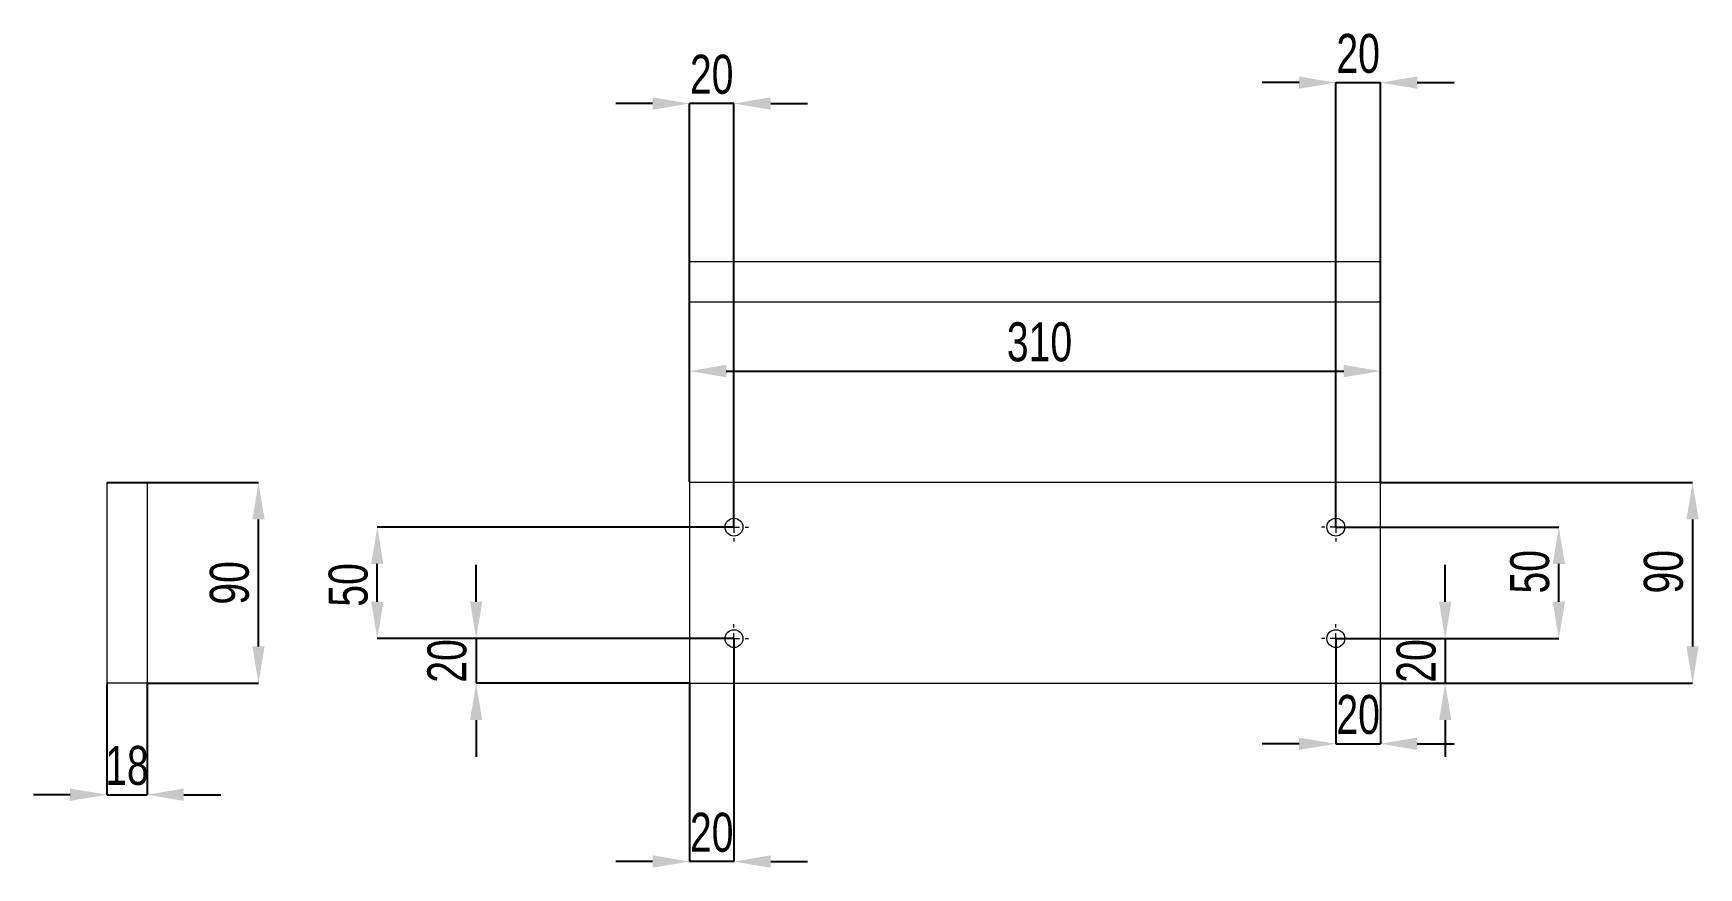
# Model space of a CAD drawing. Header units: millimetres. Extents: x 47 to 196, y 99 to 174.
import ezdxf

# ---------------------------------------------------------------- set-up
doc = ezdxf.new("R2010")
doc.units = ezdxf.units.MM
doc.header["$PDSIZE"] = -1
doc.layers.get('0').update_dxf_attribs({"lineweight": 30})
doc.layers.add('Dims', color=4, linetype='Continuous', lineweight=5)
doc.styles.add('SLDTEXTSTYLE0', font='TXT', dxfattribs={"width": 0.75})
doc.dimstyles.new('SLDDIMSTYLE0', dxfattribs={"dimtxt": 3.5, "dimasz": 3.302, "dimexe": 0, "dimexo": 0.0625, "dimgap": 0.875, "dimtad": 1, "dimlfac": 5, "dimrnd": 1e-09, "dimzin": 12, "dimdsep": 46, "dimtxsty": 'SLDTEXTSTYLE0', "dimsah": 1, "dimcen": 0.09, "dimadec": 0, "dimazin": 3, "dimtfac": 1, "dimtmove": 0, "dimatfit": 0, "dimfxl": 1, "dimfrac": 2, "dimtolj": 1, "dimtzin": 12, "dimarcsym": 0})
doc.dimstyles.new('SLDDIMSTYLE1', dxfattribs={"dimtxt": 3.5, "dimasz": 3.302, "dimexe": 0, "dimexo": 0.0625, "dimgap": 0.875, "dimtad": 1, "dimlfac": 5, "dimrnd": 1e-09, "dimzin": 12, "dimdsep": 46, "dimtxsty": 'SLDTEXTSTYLE0', "dimsah": 1, "dimcen": 0.09, "dimadec": 0, "dimazin": 3, "dimtfac": 1, "dimtofl": 0, "dimtmove": 0, "dimatfit": 3, "dimfxl": 1, "dimfrac": 2, "dimtolj": 1, "dimtzin": 12, "dimarcsym": 0})

# ---------------------------------------------------------------- blocks, each defined once
blk = doc.blocks.new('_D')
at = {"layer": 'Defpoints', "color": 0, "linetype": 'Continuous', "transparency": 16777216}
for p in [(167.42, 133.72), (167.42, 115.72), (195.42, 115.72)]:
    blk.add_point(p, dxfattribs=at)
at = {"layer": 'Dims', "color": 0, "linetype": 'Continuous', "lineweight": -2, "transparency": 16777216}
for p, q in [((167.48, 133.72), (195.42, 133.72)), ((195.42, 130.42), (195.42, 119.03)), ((167.48, 115.72), (195.42, 115.72))]:
    blk.add_line(p, q, dxfattribs=at)
at = {"layer": 'Dims', "color": 0, "linetype": 'Continuous', "transparency": 16777216}
for points in [[(194.87, 130.42), (195.97, 130.42), (195.42, 133.72)], [(194.87, 119.03), (195.97, 119.03), (195.42, 115.72)]]:
    blk.add_solid(points, dxfattribs=at)
at = {"layer": 'Dims', "color": 0, "linetype": 'Continuous', "lineweight": 0, "transparency": 16777216, "insert": (191.05, 125.72), "char_height": 3.5, "attachment_point": 2, "rotation": 90, "style": 'SLDTEXTSTYLE0'}
blk.add_mtext('\\A1;90', dxfattribs=at)
blk = doc.blocks.new('_D_1')
at = {"layer": 'Defpoints', "color": 0, "linetype": 'Continuous', "transparency": 16777216}
for p in [(167.42, 143.72), (105.42, 133.72), (167.42, 133.72)]:
    blk.add_point(p, dxfattribs=at)
at = {"layer": 'Dims', "color": 0, "linetype": 'Continuous', "lineweight": -2, "transparency": 16777216}
for p, q in [((105.42, 133.79), (105.42, 143.72)), ((108.72, 143.72), (164.12, 143.72)), ((167.42, 133.79), (167.42, 143.72))]:
    blk.add_line(p, q, dxfattribs=at)
at = {"layer": 'Dims', "color": 0, "linetype": 'Continuous', "transparency": 16777216}
for points in [[(108.72, 144.28), (108.72, 143.17), (105.42, 143.72)], [(164.12, 144.28), (164.12, 143.17), (167.42, 143.72)]]:
    blk.add_solid(points, dxfattribs=at)
at = {"layer": 'Dims', "color": 0, "linetype": 'Continuous', "lineweight": 0, "transparency": 16777216, "insert": (136.83, 148.1), "char_height": 3.5, "attachment_point": 2, "style": 'SLDTEXTSTYLE0'}
blk.add_mtext('\\A1;310', dxfattribs=at)
blk = doc.blocks.new('_D_2')
at = {"layer": 'Defpoints', "color": 0, "linetype": 'Continuous', "transparency": 16777216}
for p in [(109.42, 119.72), (86.29, 115.72), (105.42, 115.72)]:
    blk.add_point(p, dxfattribs=at)
at = {"layer": 'Dims', "color": 0, "linetype": 'Continuous', "lineweight": -2, "transparency": 16777216}
for p, q in [((86.29, 123.03), (86.29, 126.33)), ((109.36, 119.72), (86.29, 119.72)), ((86.29, 119.72), (86.29, 115.72)), ((105.36, 115.72), (86.29, 115.72)), ((86.29, 112.42), (86.29, 109.12))]:
    blk.add_line(p, q, dxfattribs=at)
at = {"layer": 'Dims', "color": 0, "linetype": 'Continuous', "transparency": 16777216}
for points in [[(85.74, 123.03), (86.84, 123.03), (86.29, 119.72)], [(85.74, 112.42), (86.84, 112.42), (86.29, 115.72)]]:
    blk.add_solid(points, dxfattribs=at)
at = {"layer": 'Dims', "color": 0, "linetype": 'Continuous', "lineweight": 0, "transparency": 16777216, "insert": (81.91, 117.72), "char_height": 3.5, "attachment_point": 2, "rotation": 90, "style": 'SLDTEXTSTYLE0'}
blk.add_mtext('\\A1;20', dxfattribs=at)
blk = doc.blocks.new('_D_3')
at = {"layer": 'Defpoints', "color": 0, "linetype": 'Continuous', "transparency": 16777216}
for p in [(163.42, 119.72), (167.42, 115.72), (173.23, 115.72)]:
    blk.add_point(p, dxfattribs=at)
at = {"layer": 'Dims', "color": 0, "linetype": 'Continuous', "lineweight": -2, "transparency": 16777216}
for p, q in [((173.23, 123.03), (173.23, 126.33)), ((163.48, 119.72), (173.23, 119.72)), ((173.23, 119.72), (173.23, 115.72)), ((167.48, 115.72), (173.23, 115.72)), ((173.23, 112.42), (173.23, 109.12))]:
    blk.add_line(p, q, dxfattribs=at)
at = {"layer": 'Dims', "color": 0, "linetype": 'Continuous', "transparency": 16777216}
for points in [[(172.68, 123.03), (173.78, 123.03), (173.23, 119.72)], [(172.68, 112.42), (173.78, 112.42), (173.23, 115.72)]]:
    blk.add_solid(points, dxfattribs=at)
at = {"layer": 'Dims', "color": 0, "linetype": 'Continuous', "lineweight": 0, "transparency": 16777216, "insert": (168.86, 117.72), "char_height": 3.5, "attachment_point": 2, "rotation": 90, "style": 'SLDTEXTSTYLE0'}
blk.add_mtext('\\A1;20', dxfattribs=at)
blk = doc.blocks.new('_D_4')
at = {"layer": 'Defpoints', "color": 0, "linetype": 'Continuous', "transparency": 16777216}
for p in [(109.42, 119.72), (105.42, 115.72), (105.42, 99.72)]:
    blk.add_point(p, dxfattribs=at)
at = {"layer": 'Dims', "color": 0, "linetype": 'Continuous', "lineweight": -2, "transparency": 16777216}
for p, q in [((109.42, 119.66), (109.42, 99.72)), ((105.42, 115.66), (105.42, 99.72)), ((102.12, 99.72), (98.82, 99.72)), ((109.42, 99.72), (105.42, 99.72)), ((112.72, 99.72), (116.02, 99.72))]:
    blk.add_line(p, q, dxfattribs=at)
at = {"layer": 'Dims', "color": 0, "linetype": 'Continuous', "transparency": 16777216}
for points in [[(102.12, 100.28), (102.12, 99.17), (105.42, 99.72)], [(112.72, 100.28), (112.72, 99.17), (109.42, 99.72)]]:
    blk.add_solid(points, dxfattribs=at)
at = {"layer": 'Dims', "color": 0, "linetype": 'Continuous', "lineweight": 0, "transparency": 16777216, "insert": (107.42, 104.1), "char_height": 3.5, "attachment_point": 2, "style": 'SLDTEXTSTYLE0'}
blk.add_mtext('\\A1;20', dxfattribs=at)
blk = doc.blocks.new('_D_5')
at = {"layer": 'Defpoints', "color": 0, "linetype": 'Continuous', "transparency": 16777216}
for p in [(163.42, 119.72), (167.42, 115.72), (167.42, 110.29)]:
    blk.add_point(p, dxfattribs=at)
at = {"layer": 'Dims', "color": 0, "linetype": 'Continuous', "lineweight": -2, "transparency": 16777216}
for p, q in [((163.42, 119.66), (163.42, 110.29)), ((167.42, 115.66), (167.42, 110.29)), ((160.12, 110.29), (156.82, 110.29)), ((163.42, 110.29), (167.42, 110.29)), ((170.72, 110.29), (174.02, 110.29))]:
    blk.add_line(p, q, dxfattribs=at)
at = {"layer": 'Dims', "color": 0, "linetype": 'Continuous', "transparency": 16777216}
for points in [[(160.12, 110.84), (160.12, 109.74), (163.42, 110.29)], [(170.72, 110.84), (170.72, 109.74), (167.42, 110.29)]]:
    blk.add_solid(points, dxfattribs=at)
at = {"layer": 'Dims', "color": 0, "linetype": 'Continuous', "lineweight": 0, "transparency": 16777216, "insert": (165.42, 114.67), "char_height": 3.5, "attachment_point": 2, "style": 'SLDTEXTSTYLE0'}
blk.add_mtext('\\A1;20', dxfattribs=at)
blk = doc.blocks.new('_D_6')
at = {"layer": 'Defpoints', "color": 0, "linetype": 'Continuous', "transparency": 16777216}
for p in [(77.42, 129.72), (109.42, 129.72), (109.42, 119.72)]:
    blk.add_point(p, dxfattribs=at)
at = {"layer": 'Dims', "color": 0, "linetype": 'Continuous', "lineweight": -2, "transparency": 16777216}
for p, q in [((109.36, 129.72), (77.42, 129.72)), ((77.42, 123.03), (77.42, 126.42)), ((109.36, 119.72), (77.42, 119.72))]:
    blk.add_line(p, q, dxfattribs=at)
at = {"layer": 'Dims', "color": 0, "linetype": 'Continuous', "transparency": 16777216}
for points in [[(76.87, 126.42), (77.97, 126.42), (77.42, 129.72)], [(76.87, 123.03), (77.97, 123.03), (77.42, 119.72)]]:
    blk.add_solid(points, dxfattribs=at)
at = {"layer": 'Dims', "color": 0, "linetype": 'Continuous', "lineweight": 0, "transparency": 16777216, "insert": (73.05, 124.54), "char_height": 3.5, "attachment_point": 2, "rotation": 90, "style": 'SLDTEXTSTYLE0'}
blk.add_mtext('\\A1;50', dxfattribs=at)
blk = doc.blocks.new('_D_7')
at = {"layer": 'Defpoints', "color": 0, "linetype": 'Continuous', "transparency": 16777216}
for p in [(163.42, 129.72), (183.42, 129.72), (163.42, 119.72)]:
    blk.add_point(p, dxfattribs=at)
at = {"layer": 'Dims', "color": 0, "linetype": 'Continuous', "lineweight": -2, "transparency": 16777216}
for p, q in [((163.48, 129.72), (183.42, 129.72)), ((183.42, 123.03), (183.42, 126.42)), ((163.48, 119.72), (183.42, 119.72))]:
    blk.add_line(p, q, dxfattribs=at)
at = {"layer": 'Dims', "color": 0, "linetype": 'Continuous', "transparency": 16777216}
for points in [[(182.87, 126.42), (183.97, 126.42), (183.42, 129.72)], [(182.87, 123.03), (183.97, 123.03), (183.42, 119.72)]]:
    blk.add_solid(points, dxfattribs=at)
at = {"layer": 'Dims', "color": 0, "linetype": 'Continuous', "lineweight": 0, "transparency": 16777216, "insert": (179.05, 125.72), "char_height": 3.5, "attachment_point": 2, "rotation": 90, "style": 'SLDTEXTSTYLE0'}
blk.add_mtext('\\A1;50', dxfattribs=at)
blk = doc.blocks.new('_D_8')
at = {"layer": 'Defpoints', "color": 0, "linetype": 'Continuous', "transparency": 16777216}
for p in [(105.42, 167.72), (105.42, 133.72), (109.42, 129.72)]:
    blk.add_point(p, dxfattribs=at)
at = {"layer": 'Dims', "color": 0, "linetype": 'Continuous', "lineweight": -2, "transparency": 16777216}
for p, q in [((102.12, 167.72), (98.82, 167.72)), ((105.42, 133.79), (105.42, 167.72)), ((109.42, 167.72), (105.42, 167.72)), ((109.42, 129.79), (109.42, 167.72)), ((112.72, 167.72), (116.02, 167.72))]:
    blk.add_line(p, q, dxfattribs=at)
at = {"layer": 'Dims', "color": 0, "linetype": 'Continuous', "transparency": 16777216}
for points in [[(102.12, 168.28), (102.12, 167.17), (105.42, 167.72)], [(112.72, 168.28), (112.72, 167.17), (109.42, 167.72)]]:
    blk.add_solid(points, dxfattribs=at)
at = {"layer": 'Dims', "color": 0, "linetype": 'Continuous', "lineweight": 0, "transparency": 16777216, "insert": (107.42, 172.1), "char_height": 3.5, "attachment_point": 2, "style": 'SLDTEXTSTYLE0'}
blk.add_mtext('\\A1;20', dxfattribs=at)
blk = doc.blocks.new('_D_9')
at = {"layer": 'Defpoints', "color": 0, "linetype": 'Continuous', "transparency": 16777216}
for p in [(167.42, 169.6), (167.42, 133.72), (163.42, 129.72)]:
    blk.add_point(p, dxfattribs=at)
at = {"layer": 'Dims', "color": 0, "linetype": 'Continuous', "lineweight": -2, "transparency": 16777216}
for p, q in [((160.12, 169.6), (156.82, 169.6)), ((163.42, 129.79), (163.42, 169.6)), ((163.42, 169.6), (167.42, 169.6)), ((167.42, 133.79), (167.42, 169.6)), ((170.72, 169.6), (174.02, 169.6))]:
    blk.add_line(p, q, dxfattribs=at)
at = {"layer": 'Dims', "color": 0, "linetype": 'Continuous', "transparency": 16777216}
for points in [[(160.12, 170.15), (160.12, 169.05), (163.42, 169.6)], [(170.72, 170.15), (170.72, 169.05), (167.42, 169.6)]]:
    blk.add_solid(points, dxfattribs=at)
at = {"layer": 'Dims', "color": 0, "linetype": 'Continuous', "lineweight": 0, "transparency": 16777216, "insert": (165.42, 173.97), "char_height": 3.5, "attachment_point": 2, "style": 'SLDTEXTSTYLE0'}
blk.add_mtext('\\A1;20', dxfattribs=at)
blk = doc.blocks.new('SW_CENTERMARKSYMBOL_0')
at = {"color": 0, "linetype": 'Continuous', "lineweight": 0}
for p, q in [((-1, 0), (-1.3, 0)), ((0, 0), (-0.5, 0)), ((0, 1), (0, 1.3)), ((0, 0), (0, 0.5)), ((0, 0), (0, -0.5)), ((0, 0), (0.5, 0)), ((1, 0), (1.3, 0)), ((0, -1), (0, -1.3))]:
    blk.add_line(p, q, dxfattribs=at)
blk = doc.blocks.new('SW_CENTERMARKSYMBOL_1')
at = {"color": 0, "linetype": 'Continuous', "lineweight": 0}
for p, q in [((-1, 0), (-1.3, 0)), ((0, 0), (-0.5, 0)), ((0, 1), (0, 1.3)), ((0, 0), (0, 0.5)), ((0, 0), (0, -0.5)), ((0, 0), (0.5, 0)), ((1, 0), (1.3, 0)), ((0, -1), (0, -1.3))]:
    blk.add_line(p, q, dxfattribs=at)
blk = doc.blocks.new('SW_CENTERMARKSYMBOL_2')
at = {"color": 0, "linetype": 'Continuous', "lineweight": 0}
for p, q in [((-1, 0), (-1.3, 0)), ((0, 0), (-0.5, 0)), ((0, 1), (0, 1.3)), ((0, 0), (0, 0.5)), ((0, 0), (0, -0.5)), ((0, 0), (0.5, 0)), ((1, 0), (1.3, 0)), ((0, -1), (0, -1.3))]:
    blk.add_line(p, q, dxfattribs=at)
blk = doc.blocks.new('SW_CENTERMARKSYMBOL_3')
at = {"color": 0, "linetype": 'Continuous', "lineweight": 0}
for p, q in [((-1, 0), (-1.3, 0)), ((0, 0), (-0.5, 0)), ((0, 1), (0, 1.3)), ((0, 0), (0, 0.5)), ((0, 0), (0, -0.5)), ((0, 0), (0.5, 0)), ((1, 0), (1.3, 0)), ((0, -1), (0, -1.3))]:
    blk.add_line(p, q, dxfattribs=at)
blk = doc.blocks.new('_D_11')
at = {"layer": 'Defpoints', "color": 0, "linetype": 'Continuous', "transparency": 16777216}
for p in [(53.16, 115.72), (56.76, 115.72), (56.76, 105.72)]:
    blk.add_point(p, dxfattribs=at)
at = {"layer": 'Dims', "color": 0, "linetype": 'Continuous', "lineweight": -2, "transparency": 16777216}
for p, q in [((53.16, 115.66), (53.16, 105.72)), ((56.76, 115.66), (56.76, 105.72)), ((49.86, 105.72), (46.56, 105.72)), ((53.16, 105.72), (56.76, 105.72)), ((60.06, 105.72), (63.37, 105.72))]:
    blk.add_line(p, q, dxfattribs=at)
at = {"layer": 'Dims', "color": 0, "linetype": 'Continuous', "transparency": 16777216}
for points in [[(49.86, 106.27), (49.86, 105.17), (53.16, 105.72)], [(60.06, 106.27), (60.06, 105.17), (56.76, 105.72)]]:
    blk.add_solid(points, dxfattribs=at)
at = {"layer": 'Dims', "color": 0, "linetype": 'Continuous', "lineweight": 0, "transparency": 16777216, "insert": (54.96, 110.1), "char_height": 3.5, "attachment_point": 2, "style": 'SLDTEXTSTYLE0'}
blk.add_mtext('\\A1;18', dxfattribs=at)
blk = doc.blocks.new('_D_12')
at = {"layer": 'Defpoints', "color": 0, "linetype": 'Continuous', "transparency": 16777216}
for p in [(53.16, 133.72), (66.76, 133.72), (56.76, 115.72)]:
    blk.add_point(p, dxfattribs=at)
at = {"layer": 'Dims', "color": 0, "linetype": 'Continuous', "lineweight": -2, "transparency": 16777216}
for p, q in [((53.22, 133.72), (66.76, 133.72)), ((66.76, 119.03), (66.76, 130.42)), ((56.82, 115.72), (66.76, 115.72))]:
    blk.add_line(p, q, dxfattribs=at)
at = {"layer": 'Dims', "color": 0, "linetype": 'Continuous', "transparency": 16777216}
for points in [[(66.21, 130.42), (67.31, 130.42), (66.76, 133.72)], [(66.21, 119.03), (67.31, 119.03), (66.76, 115.72)]]:
    blk.add_solid(points, dxfattribs=at)
at = {"layer": 'Dims', "color": 0, "linetype": 'Continuous', "lineweight": 0, "transparency": 16777216, "insert": (62.39, 124.72), "char_height": 3.5, "attachment_point": 2, "rotation": 90, "style": 'SLDTEXTSTYLE0'}
blk.add_mtext('\\A1;90', dxfattribs=at)

msp = doc.modelspace()

# ---------------------------------------------------------------- linework, layer by layer
at = {"linetype": 'Continuous', "lineweight": 15}
for p, q in [((167.4207, 153.5161), (105.4207, 153.5161)), ((105.4207, 149.9161), (105.4207, 153.5161)), ((167.4207, 149.9161), (167.4207, 153.5161)), ((167.4207, 149.9161), (105.4207, 149.9161))]:
    msp.add_line(p, q, dxfattribs=at)
at = {"color": 7, "linetype": 'Continuous', "lineweight": 15}
for p, q in [((56.7616, 133.7249), (53.1616, 133.7249)), ((53.1616, 133.7249), (53.1616, 115.7249)), ((56.7616, 133.7249), (56.7616, 115.7249)), ((167.4207, 133.7249), (105.4207, 133.7249)), ((105.4207, 133.7249), (105.4207, 115.7249)), ((167.4207, 115.7249), (167.4207, 133.7249)), ((56.7616, 115.7249), (53.1616, 115.7249)), ((105.4207, 115.7249), (167.4207, 115.7249))]:
    msp.add_line(p, q, dxfattribs=at)
for centre in [(109.4207, 129.7249), (163.4207, 129.7249), (109.4207, 119.7249), (163.4207, 119.7249)]:
    msp.add_circle(centre, 0.8, dxfattribs=at)

# ---------------------------------------------------------------- block references
at = {"color": 7, "linetype": 'Continuous', "lineweight": 0}
for name, p in [('SW_CENTERMARKSYMBOL_3', (109.4207, 129.7249)), ('SW_CENTERMARKSYMBOL_0', (163.4207, 129.7249)), ('SW_CENTERMARKSYMBOL_2', (109.4207, 119.7249)), ('SW_CENTERMARKSYMBOL_1', (163.4207, 119.7249))]:
    msp.add_blockref(name, p, dxfattribs=at)

# ---------------------------------------------------------------- dimensions: what is measured, and where the dimension line sits
at = {"layer": 'Dims', "linetype": 'Continuous', "lineweight": 0}
for base, p1, p2, dimstyle, picture, middle in [((167.4207, 169.5964), (163.4207, 129.7249), (167.4207, 133.7249), 'SLDDIMSTYLE0', '_D_9', (165.4207, 169.5964)), ((105.4207, 167.7249), (109.4207, 129.7249), (105.4207, 133.7249), 'SLDDIMSTYLE0', '_D_8', (107.4207, 167.7249)), ((167.4207, 143.7249), (105.4207, 133.7249), (167.4207, 133.7249), 'SLDDIMSTYLE1', '_D_1', (136.8326, 143.7249)), ((105.4207, 99.7249), (109.4207, 119.7249), (105.4207, 115.7249), 'SLDDIMSTYLE0', '_D_4', (107.4207, 99.7249)), ((167.4207, 110.2932), (163.4207, 119.7249), (167.4207, 115.7249), 'SLDDIMSTYLE0', '_D_5', (165.4207, 110.2932)), ((56.7616, 105.7229), (53.1616, 115.7249), (56.7616, 115.7249), 'SLDDIMSTYLE0', '_D_11', (54.9616, 105.7229))]:
    dim = msp.add_linear_dim(base=base, p1=p1, p2=p2, dimstyle=dimstyle, dxfattribs=at)
    dim.commit()
    dim.dimension.update_dxf_attribs({"geometry": picture, "text_midpoint": middle, "dimtype": 160})
for base, p1, p2, picture, middle in [((66.7636, 133.7249), (56.7616, 115.7249), (53.1616, 133.7249), '_D_12', (66.7636, 124.7249)), ((195.4207, 115.7249), (167.4207, 133.7249), (167.4207, 115.7249), '_D', (195.4207, 125.7239)), ((77.4207, 129.7249), (109.4207, 119.7249), (109.4207, 129.7249), '_D_6', (77.4207, 124.5422)), ((183.4207, 129.7249), (163.4207, 119.7249), (163.4207, 129.7249), '_D_7', (183.4207, 125.7239)), ((86.2874, 115.7249), (109.4207, 119.7249), (105.4207, 115.7249), '_D_2', (86.2874, 117.7249)), ((173.2329, 115.7249), (163.4207, 119.7249), (167.4207, 115.7249), '_D_3', (173.2329, 117.7249))]:
    dim = msp.add_linear_dim(base=base, p1=p1, p2=p2, angle=90, dimstyle='SLDDIMSTYLE0', dxfattribs=at)
    dim.commit()
    dim.dimension.update_dxf_attribs({"geometry": picture, "text_midpoint": middle, "dimtype": 160})

doc.saveas('drawing.dxf')
